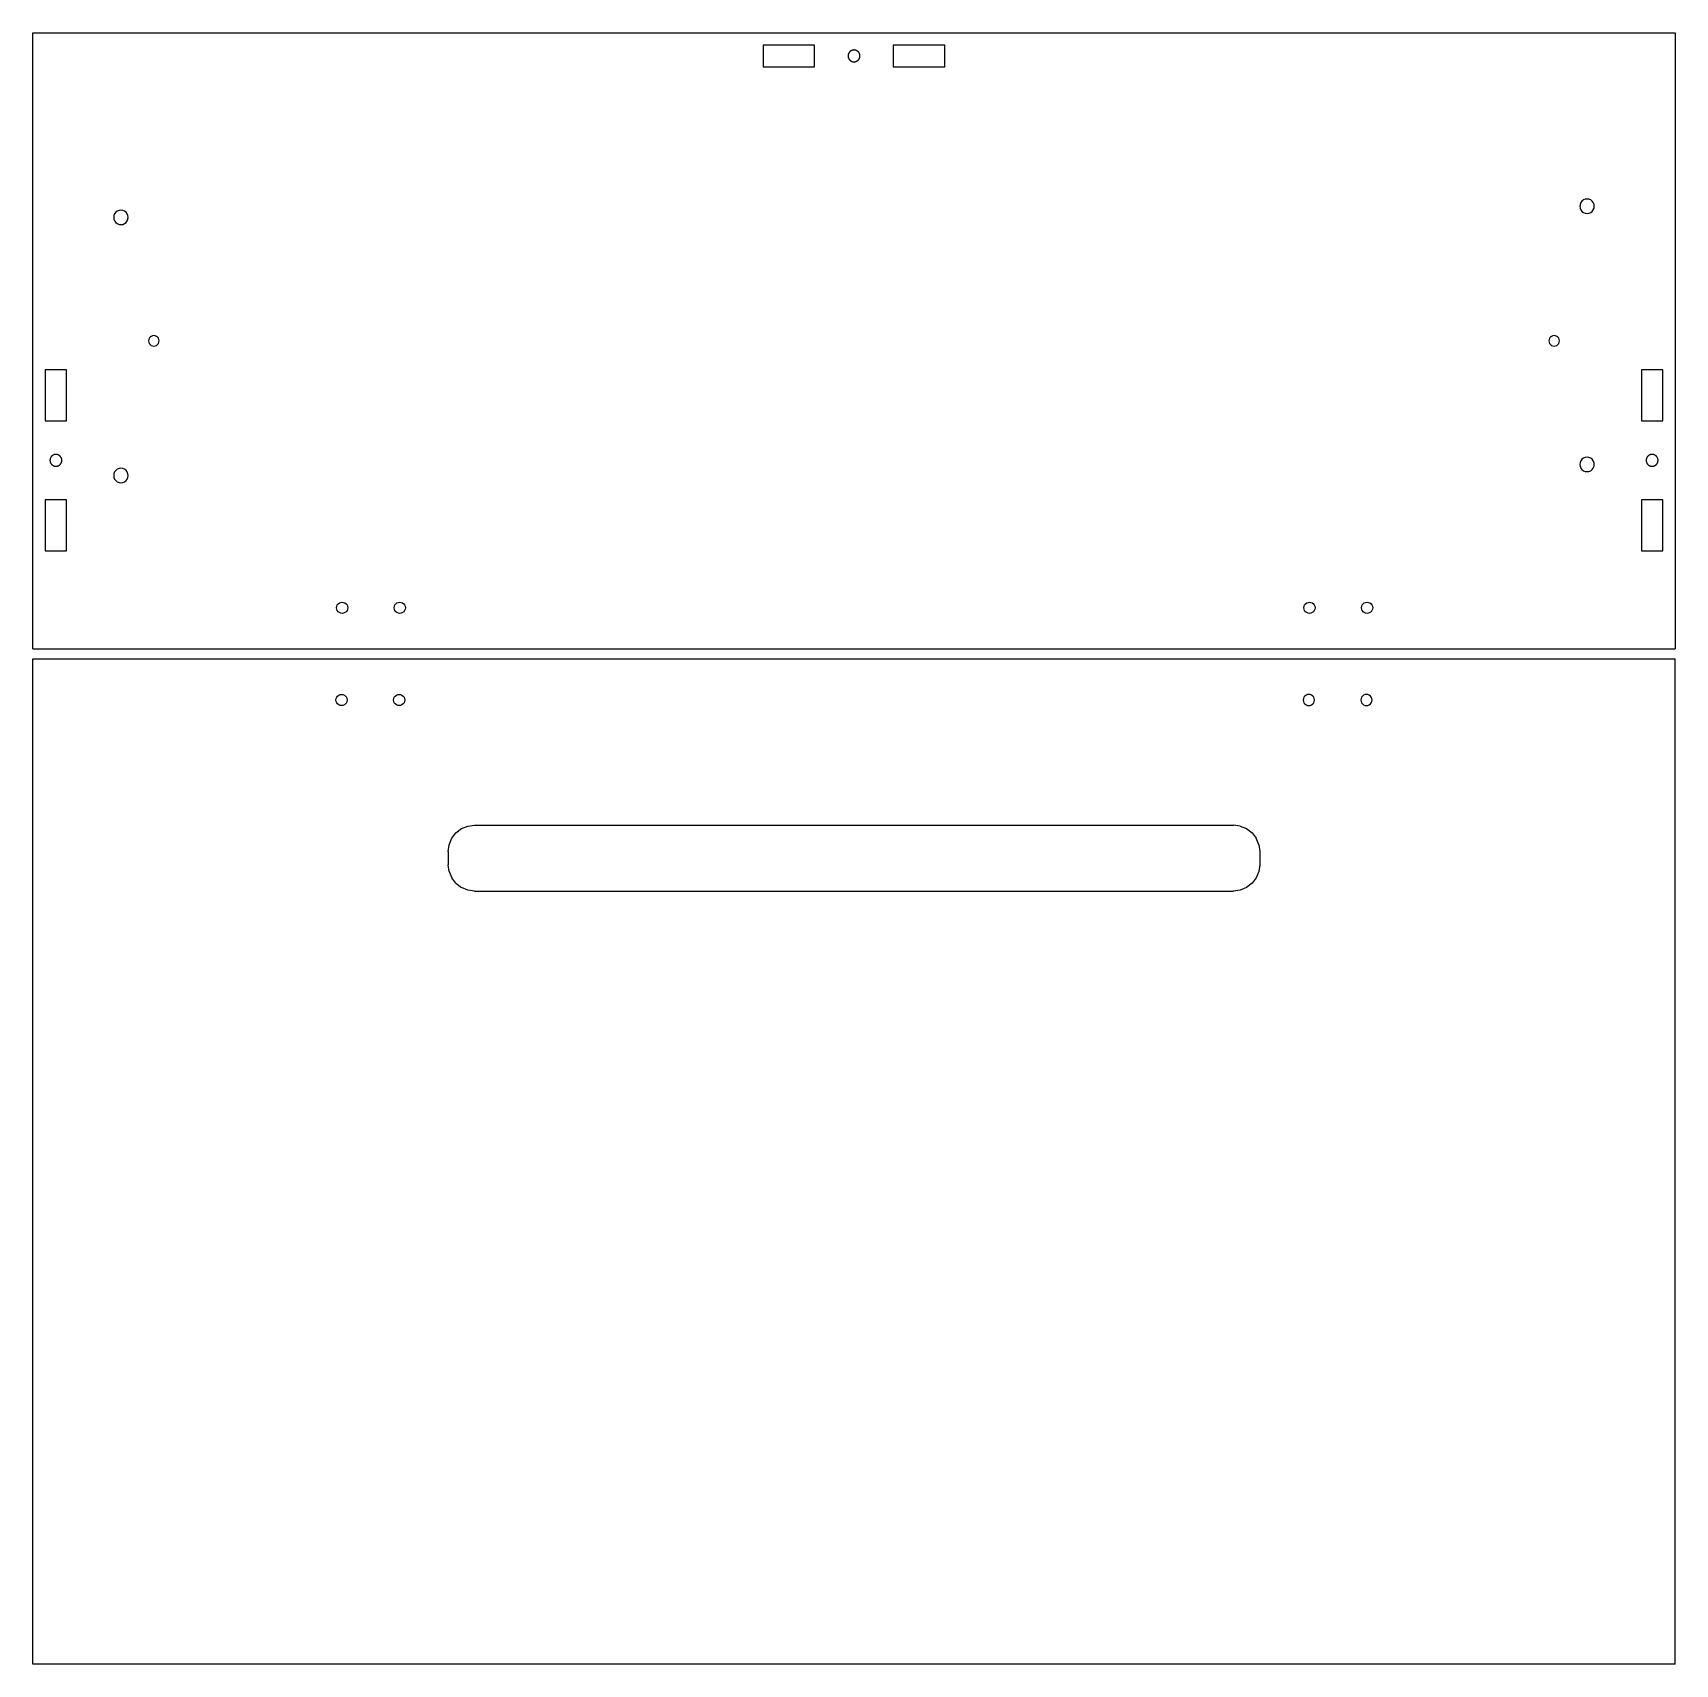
# Model space of a CAD drawing. Extents: x -841 to 661, y -518 to 541.
# Drawn here: x 162.7 to 661.5, y -517.6 to -22.3 of the extents above; entities that cross this region are included whole.
import ezdxf

# ---------------------------------------------------------------- set-up
doc = ezdxf.new("R2010")
doc.units = 0
doc.layers.get('0').update_dxf_attribs({"linetype": 'CONTINUOUS'})

msp = doc.modelspace()

# ---------------------------------------------------------------- linework, layer by layer
for p, q in [((162.7, -22.33), (661.47, -22.33)), ((162.7, -209.36), (162.7, -22.33)), ((661.47, -22.33), (661.47, -209.36)), ((384.53, -26.03), (384.53, -32.63)), ((400.13, -26.03), (384.53, -26.03)), ((400.13, -32.63), (400.13, -26.03)), ((410.3, -29.14), (410.29, -29.2)), ((410.29, -29.2), (410.29, -29.25)), ((410.29, -29.25), (410.29, -29.31)), ((410.29, -29.31), (410.29, -29.37)), ((410.29, -29.37), (410.29, -29.42)), ((410.29, -29.42), (410.29, -29.48)), ((410.29, -29.48), (410.3, -29.54)), ((410.31, -29.03), (410.3, -29.08)), ((410.3, -29.08), (410.3, -29.14)), ((410.3, -29.54), (410.3, -29.59)), ((410.3, -29.59), (410.31, -29.65)), ((410.32, -28.97), (410.31, -29.03)), ((410.31, -29.65), (410.32, -29.7)), ((410.33, -28.92), (410.32, -28.97)), ((410.32, -29.7), (410.34, -29.76)), ((410.35, -28.86), (410.33, -28.92)), ((410.34, -29.76), (410.35, -29.81)), ((410.36, -28.81), (410.35, -28.86)), ((410.35, -29.81), (410.37, -29.87)), ((410.38, -28.75), (410.36, -28.81)), ((410.37, -29.87), (410.38, -29.92)), ((410.4, -28.7), (410.38, -28.75)), ((410.38, -29.92), (410.4, -29.97)), ((410.42, -28.65), (410.4, -28.7)), ((410.44, -28.6), (410.42, -28.65)), ((410.47, -28.55), (410.44, -28.6)), ((410.49, -28.49), (410.47, -28.55)), ((410.52, -28.45), (410.49, -28.49)), ((410.55, -28.4), (410.52, -28.45)), ((410.58, -28.35), (410.55, -28.4)), ((410.61, -28.3), (410.58, -28.35)), ((410.64, -28.26), (410.61, -28.3)), ((410.68, -28.21), (410.64, -28.26)), ((410.71, -28.17), (410.68, -28.21)), ((410.75, -28.12), (410.71, -28.17)), ((410.79, -28.08), (410.75, -28.12)), ((410.83, -28.04), (410.79, -28.08)), ((410.87, -28), (410.83, -28.04)), ((410.91, -27.97), (410.87, -28)), ((410.95, -27.93), (410.91, -27.97)), ((411, -27.9), (410.95, -27.93)), ((411.04, -27.86), (411, -27.9)), ((411.09, -27.83), (411.04, -27.86)), ((411.14, -27.8), (411.09, -27.83)), ((411.19, -27.77), (411.14, -27.8)), ((411.24, -27.74), (411.19, -27.77)), ((411.29, -27.72), (411.24, -27.74)), ((411.34, -27.69), (411.29, -27.72)), ((411.39, -27.67), (411.34, -27.69)), ((411.44, -27.65), (411.39, -27.67)), ((411.5, -27.63), (411.44, -27.65)), ((411.55, -27.61), (411.5, -27.63)), ((411.6, -27.6), (411.55, -27.61)), ((411.66, -27.58), (411.6, -27.6)), ((411.71, -27.57), (411.66, -27.58)), ((411.77, -27.56), (411.71, -27.57)), ((411.82, -27.55), (411.77, -27.56)), ((411.88, -27.54), (411.82, -27.55)), ((411.94, -27.54), (411.88, -27.54)), ((411.99, -27.53), (411.94, -27.54)), ((412.05, -27.53), (411.99, -27.53)), ((412.11, -27.53), (412.05, -27.53)), ((412.16, -27.53), (412.11, -27.53)), ((412.22, -27.54), (412.16, -27.53)), ((412.28, -27.54), (412.22, -27.54)), ((412.33, -27.55), (412.28, -27.54)), ((412.39, -27.56), (412.33, -27.55)), ((412.44, -27.57), (412.39, -27.56)), ((412.5, -27.58), (412.44, -27.57)), ((412.55, -27.59), (412.5, -27.58)), ((412.61, -27.61), (412.55, -27.59)), ((412.66, -27.63), (412.61, -27.61)), ((412.71, -27.64), (412.66, -27.63)), ((412.77, -27.66), (412.71, -27.64)), ((412.82, -27.69), (412.77, -27.66)), ((412.87, -27.71), (412.82, -27.69)), ((412.92, -27.74), (412.87, -27.71)), ((412.97, -27.76), (412.92, -27.74)), ((413.02, -27.79), (412.97, -27.76)), ((413.07, -27.82), (413.02, -27.79)), ((413.11, -27.85), (413.07, -27.82)), ((413.16, -27.89), (413.11, -27.85)), ((413.21, -27.92), (413.16, -27.89)), ((413.25, -27.96), (413.21, -27.92)), ((413.29, -27.99), (413.25, -27.96)), ((413.33, -28.03), (413.29, -27.99)), ((413.37, -28.07), (413.33, -28.03)), ((413.41, -28.11), (413.37, -28.07)), ((413.45, -28.16), (413.41, -28.11)), ((413.49, -28.2), (413.45, -28.16)), ((413.52, -28.24), (413.49, -28.2)), ((413.55, -28.29), (413.52, -28.24)), ((413.59, -28.34), (413.55, -28.29)), ((413.62, -28.38), (413.59, -28.34)), ((413.65, -28.43), (413.62, -28.38)), ((413.67, -28.48), (413.65, -28.43)), ((413.7, -28.53), (413.67, -28.48)), ((413.72, -28.58), (413.7, -28.53)), ((413.75, -28.64), (413.72, -28.58)), ((413.77, -28.69), (413.75, -28.64)), ((413.79, -28.74), (413.77, -28.69)), ((413.77, -29.96), (413.79, -29.91)), ((413.8, -28.79), (413.79, -28.74)), ((413.79, -29.91), (413.81, -29.85)), ((413.82, -28.85), (413.8, -28.79)), ((413.81, -29.85), (413.82, -29.8)), ((413.83, -28.9), (413.82, -28.85)), ((413.82, -29.8), (413.84, -29.74)), ((413.85, -28.96), (413.83, -28.9)), ((413.84, -29.74), (413.85, -29.69)), ((413.86, -29.01), (413.85, -28.96)), ((413.85, -29.69), (413.86, -29.63)), ((413.87, -29.07), (413.86, -29.01)), ((413.86, -29.63), (413.87, -29.58)), ((413.87, -29.13), (413.87, -29.07)), ((413.88, -29.18), (413.87, -29.13)), ((413.87, -29.58), (413.88, -29.52)), ((413.88, -29.24), (413.88, -29.18)), ((413.88, -29.3), (413.88, -29.24)), ((413.89, -29.35), (413.88, -29.3)), ((413.88, -29.41), (413.89, -29.35)), ((413.88, -29.46), (413.88, -29.41)), ((413.88, -29.52), (413.88, -29.46)), ((424.03, -26.03), (424.03, -32.63)), ((439.63, -26.03), (424.03, -26.03)), ((439.63, -32.63), (439.63, -26.03)), ((384.53, -32.63), (400.13, -32.63)), ((410.4, -29.97), (410.42, -30.03)), ((410.42, -30.03), (410.45, -30.08)), ((410.45, -30.08), (410.47, -30.13)), ((410.47, -30.13), (410.5, -30.18)), ((410.5, -30.18), (410.53, -30.23)), ((410.53, -30.23), (410.55, -30.28)), ((410.55, -30.28), (410.58, -30.32)), ((410.58, -30.32), (410.62, -30.37)), ((410.62, -30.37), (410.65, -30.42)), ((410.65, -30.42), (410.68, -30.46)), ((410.68, -30.46), (410.72, -30.51)), ((410.72, -30.51), (410.76, -30.55)), ((410.76, -30.55), (410.8, -30.59)), ((410.8, -30.59), (410.84, -30.63)), ((410.84, -30.63), (410.88, -30.67)), ((410.88, -30.67), (410.92, -30.7)), ((410.92, -30.7), (410.97, -30.74)), ((410.97, -30.74), (411.01, -30.77)), ((411.01, -30.77), (411.06, -30.81)), ((411.06, -30.81), (411.1, -30.84)), ((411.1, -30.84), (411.15, -30.87)), ((411.15, -30.87), (411.2, -30.9)), ((411.2, -30.9), (411.25, -30.92)), ((411.25, -30.92), (411.3, -30.95)), ((411.3, -30.95), (411.35, -30.97)), ((411.35, -30.97), (411.4, -31)), ((411.4, -31), (411.46, -31.02)), ((411.46, -31.02), (411.51, -31.04)), ((411.51, -31.04), (411.56, -31.05)), ((411.56, -31.05), (411.62, -31.07)), ((411.62, -31.07), (411.67, -31.08)), ((411.67, -31.08), (411.73, -31.09)), ((411.73, -31.09), (411.78, -31.11)), ((411.78, -31.11), (411.84, -31.11)), ((411.84, -31.11), (411.89, -31.12)), ((411.89, -31.12), (411.95, -31.13)), ((411.95, -31.13), (412.01, -31.13)), ((412.01, -31.13), (412.06, -31.13)), ((412.06, -31.13), (412.12, -31.13)), ((412.12, -31.13), (412.18, -31.13)), ((412.18, -31.13), (412.23, -31.12)), ((412.23, -31.12), (412.29, -31.12)), ((412.29, -31.12), (412.35, -31.11)), ((412.35, -31.11), (412.4, -31.1)), ((412.4, -31.1), (412.46, -31.09)), ((412.46, -31.09), (412.51, -31.08)), ((412.51, -31.08), (412.57, -31.06)), ((412.57, -31.06), (412.62, -31.05)), ((412.62, -31.05), (412.67, -31.03)), ((412.67, -31.03), (412.73, -31.01)), ((412.73, -31.01), (412.78, -30.99)), ((412.78, -30.99), (412.83, -30.97)), ((412.83, -30.97), (412.88, -30.94)), ((412.88, -30.94), (412.93, -30.92)), ((412.93, -30.92), (412.98, -30.89)), ((412.98, -30.89), (413.03, -30.86)), ((413.03, -30.86), (413.08, -30.83)), ((413.08, -30.83), (413.13, -30.8)), ((413.13, -30.8), (413.17, -30.77)), ((413.17, -30.77), (413.22, -30.73)), ((413.22, -30.73), (413.26, -30.69)), ((413.26, -30.69), (413.3, -30.66)), ((413.3, -30.66), (413.34, -30.62)), ((413.34, -30.62), (413.38, -30.58)), ((413.38, -30.58), (413.42, -30.54)), ((413.42, -30.54), (413.46, -30.49)), ((413.46, -30.49), (413.49, -30.45)), ((413.49, -30.45), (413.53, -30.41)), ((413.53, -30.41), (413.56, -30.36)), ((413.56, -30.36), (413.59, -30.31)), ((413.59, -30.31), (413.62, -30.27)), ((413.62, -30.27), (413.65, -30.22)), ((413.65, -30.22), (413.68, -30.17)), ((413.68, -30.17), (413.7, -30.12)), ((413.7, -30.12), (413.73, -30.06)), ((413.73, -30.06), (413.75, -30.01)), ((413.75, -30.01), (413.77, -29.96)), ((424.03, -32.63), (439.63, -32.63)), ((632.59, -74.4), (632.52, -74.97)), ((632.81, -73.87), (632.59, -74.4)), ((633.16, -73.41), (632.81, -73.87)), ((633.62, -73.06), (633.16, -73.41)), ((634.15, -72.84), (633.62, -73.06)), ((634.72, -72.77), (634.15, -72.84)), ((635.29, -72.84), (634.72, -72.77)), ((635.82, -73.06), (635.29, -72.84)), ((636.27, -73.41), (635.82, -73.06)), ((636.62, -73.87), (636.27, -73.41)), ((636.84, -74.4), (636.62, -73.87)), ((636.92, -74.97), (636.84, -74.4)), ((187.32, -77.77), (187.25, -78.34)), ((187.25, -78.34), (187.32, -78.91)), ((187.54, -77.24), (187.32, -77.77)), ((187.32, -78.91), (187.54, -79.44)), ((187.89, -76.79), (187.54, -77.24)), ((187.54, -79.44), (187.89, -79.9)), ((188.35, -76.44), (187.89, -76.79)), ((188.88, -76.22), (188.35, -76.44)), ((189.45, -76.14), (188.88, -76.22)), ((190.02, -76.22), (189.45, -76.14)), ((190.55, -76.44), (190.02, -76.22)), ((191, -76.79), (190.55, -76.44)), ((191.35, -77.24), (191, -76.79)), ((191, -79.9), (191.35, -79.44)), ((191.57, -77.77), (191.35, -77.24)), ((191.35, -79.44), (191.57, -78.91)), ((191.65, -78.34), (191.57, -77.77)), ((191.57, -78.91), (191.65, -78.34)), ((632.52, -74.97), (632.59, -75.54)), ((632.59, -75.54), (632.81, -76.07)), ((632.81, -76.07), (633.16, -76.52)), ((633.16, -76.52), (633.62, -76.87)), ((633.62, -76.87), (634.15, -77.09)), ((634.15, -77.09), (634.72, -77.17)), ((634.72, -77.17), (635.29, -77.09)), ((635.29, -77.09), (635.82, -76.87)), ((635.82, -76.87), (636.27, -76.52)), ((636.27, -76.52), (636.62, -76.07)), ((636.62, -76.07), (636.84, -75.54)), ((636.84, -75.54), (636.92, -74.97)), ((187.89, -79.9), (188.35, -80.25)), ((188.35, -80.25), (188.88, -80.47)), ((188.88, -80.47), (189.45, -80.54)), ((189.45, -80.54), (190.02, -80.47)), ((190.02, -80.47), (190.55, -80.25)), ((190.55, -80.25), (191, -79.9)), ((198.31, -114.71), (198.05, -115.04)), ((198.64, -114.46), (198.31, -114.71)), ((199.02, -114.3), (198.64, -114.46)), ((199.44, -114.24), (199.02, -114.3)), ((199.85, -114.3), (199.44, -114.24)), ((200.24, -114.46), (199.85, -114.3)), ((200.57, -114.71), (200.24, -114.46)), ((200.82, -115.04), (200.57, -114.71)), ((623.6, -114.71), (623.34, -115.04)), ((623.93, -114.46), (623.6, -114.71)), ((624.31, -114.3), (623.93, -114.46)), ((624.73, -114.24), (624.31, -114.3)), ((625.14, -114.3), (624.73, -114.24)), ((625.53, -114.46), (625.14, -114.3)), ((625.86, -114.71), (625.53, -114.46)), ((626.11, -115.04), (625.86, -114.71)), ((197.89, -115.43), (197.84, -115.84)), ((197.84, -115.84), (197.89, -116.26)), ((198.05, -115.04), (197.89, -115.43)), ((197.89, -116.26), (198.05, -116.64)), ((198.05, -116.64), (198.31, -116.98)), ((198.31, -116.98), (198.64, -117.23)), ((198.64, -117.23), (199.02, -117.39)), ((199.02, -117.39), (199.44, -117.44)), ((199.44, -117.44), (199.85, -117.39)), ((199.85, -117.39), (200.24, -117.23)), ((200.24, -117.23), (200.57, -116.98)), ((200.57, -116.98), (200.82, -116.64)), ((200.98, -115.43), (200.82, -115.04)), ((200.82, -116.64), (200.98, -116.26)), ((201.04, -115.84), (200.98, -115.43)), ((200.98, -116.26), (201.04, -115.84)), ((623.18, -115.43), (623.13, -115.84)), ((623.13, -115.84), (623.18, -116.26)), ((623.34, -115.04), (623.18, -115.43)), ((623.18, -116.26), (623.34, -116.64)), ((623.34, -116.64), (623.6, -116.98)), ((623.6, -116.98), (623.93, -117.23)), ((623.93, -117.23), (624.31, -117.39)), ((624.31, -117.39), (624.73, -117.44)), ((624.73, -117.44), (625.14, -117.39)), ((625.14, -117.39), (625.53, -117.23)), ((625.53, -117.23), (625.86, -116.98)), ((625.86, -116.98), (626.11, -116.64)), ((626.27, -115.43), (626.11, -115.04)), ((626.11, -116.64), (626.27, -116.26)), ((626.33, -115.84), (626.27, -115.43)), ((626.27, -116.26), (626.33, -115.84)), ((166.45, -124.61), (166.45, -140.11)), ((172.95, -124.61), (166.45, -124.61)), ((172.95, -140.11), (172.95, -124.61)), ((651.22, -124.61), (651.22, -140.11)), ((657.72, -124.61), (651.22, -124.61)), ((657.72, -140.11), (657.72, -124.61)), ((166.45, -140.11), (172.95, -140.11)), ((651.22, -140.11), (657.72, -140.11)), ((167.91, -151.91), (167.9, -151.97)), ((167.9, -151.97), (167.9, -152.02)), ((167.9, -152.02), (167.9, -152.08)), ((167.9, -152.08), (167.9, -152.13)), ((167.9, -152.13), (167.9, -152.19)), ((167.9, -152.19), (167.9, -152.25)), ((167.9, -152.25), (167.91, -152.3)), ((167.92, -151.85), (167.91, -151.91)), ((167.91, -152.3), (167.91, -152.36)), ((167.91, -152.36), (167.92, -152.42)), ((167.93, -151.74), (167.92, -151.8)), ((167.92, -151.8), (167.92, -151.85)), ((167.92, -152.42), (167.93, -152.47)), ((167.95, -151.69), (167.93, -151.74)), ((167.93, -152.47), (167.95, -152.53)), ((167.96, -151.63), (167.95, -151.69)), ((167.95, -152.53), (167.96, -152.58)), ((167.98, -151.58), (167.96, -151.63)), ((167.96, -152.58), (167.98, -152.64)), ((167.99, -151.52), (167.98, -151.58)), ((167.98, -152.64), (167.99, -152.69)), ((168.01, -151.47), (167.99, -151.52)), ((167.99, -152.69), (168.01, -152.74)), ((168.03, -151.42), (168.01, -151.47)), ((168.01, -152.74), (168.03, -152.8)), ((168.06, -151.37), (168.03, -151.42)), ((168.03, -152.8), (168.06, -152.85)), ((168.08, -151.31), (168.06, -151.37)), ((168.06, -152.85), (168.08, -152.9)), ((168.11, -151.26), (168.08, -151.31)), ((168.08, -152.9), (168.11, -152.95)), ((168.13, -151.21), (168.11, -151.26)), ((168.11, -152.95), (168.13, -153)), ((168.16, -151.17), (168.13, -151.21)), ((168.13, -153), (168.16, -153.05)), ((168.19, -151.12), (168.16, -151.17)), ((168.16, -153.05), (168.19, -153.1)), ((168.22, -151.07), (168.19, -151.12)), ((168.19, -153.1), (168.22, -153.14)), ((168.26, -151.03), (168.22, -151.07)), ((168.22, -153.14), (168.26, -153.19)), ((168.29, -150.98), (168.26, -151.03)), ((168.26, -153.19), (168.29, -153.23)), ((168.33, -150.94), (168.29, -150.98)), ((168.29, -153.23), (168.33, -153.28)), ((168.37, -150.9), (168.33, -150.94)), ((168.33, -153.28), (168.37, -153.32)), ((168.41, -150.85), (168.37, -150.9)), ((168.37, -153.32), (168.4, -153.36)), ((168.4, -153.36), (168.44, -153.4)), ((168.45, -150.81), (168.41, -150.85)), ((168.44, -153.4), (168.48, -153.44)), ((168.49, -150.78), (168.45, -150.81)), ((168.48, -153.44), (168.53, -153.48)), ((168.53, -150.74), (168.49, -150.78)), ((168.57, -150.7), (168.53, -150.74)), ((168.53, -153.48), (168.57, -153.51)), ((168.62, -150.67), (168.57, -150.7)), ((168.57, -153.51), (168.62, -153.55)), ((168.66, -150.63), (168.62, -150.67)), ((168.62, -153.55), (168.66, -153.58)), ((168.71, -150.6), (168.66, -150.63)), ((168.66, -153.58), (168.71, -153.61)), ((168.76, -150.57), (168.71, -150.6)), ((168.71, -153.61), (168.76, -153.64)), ((168.81, -150.54), (168.76, -150.57)), ((168.76, -153.64), (168.8, -153.67)), ((168.8, -153.67), (168.85, -153.7)), ((168.86, -150.52), (168.81, -150.54)), ((168.85, -153.7), (168.9, -153.72)), ((168.91, -150.49), (168.86, -150.52)), ((168.9, -153.72), (168.96, -153.75)), ((168.96, -150.47), (168.91, -150.49)), ((169.01, -150.44), (168.96, -150.47)), ((168.96, -153.75), (169.01, -153.77)), ((169.06, -150.42), (169.01, -150.44)), ((169.01, -153.77), (169.06, -153.79)), ((169.11, -150.4), (169.06, -150.42)), ((169.06, -153.79), (169.11, -153.81)), ((169.17, -150.39), (169.11, -150.4)), ((169.11, -153.81), (169.17, -153.83)), ((169.22, -150.37), (169.17, -150.39)), ((169.17, -153.83), (169.22, -153.84)), ((169.28, -150.36), (169.22, -150.37)), ((169.22, -153.84), (169.28, -153.86)), ((169.33, -150.34), (169.28, -150.36)), ((169.28, -153.86), (169.33, -153.87)), ((169.39, -150.33), (169.33, -150.34)), ((169.33, -153.87), (169.39, -153.88)), ((169.44, -150.33), (169.39, -150.33)), ((169.39, -153.88), (169.44, -153.89)), ((169.5, -150.32), (169.44, -150.33)), ((169.44, -153.89), (169.5, -153.9)), ((169.56, -150.31), (169.5, -150.32)), ((169.5, -153.9), (169.55, -153.9)), ((169.55, -153.9), (169.61, -153.91)), ((169.61, -150.31), (169.56, -150.31)), ((169.67, -150.31), (169.61, -150.31)), ((169.61, -153.91), (169.67, -153.91)), ((169.73, -150.31), (169.67, -150.31)), ((169.67, -153.91), (169.72, -153.91)), ((169.72, -153.91), (169.78, -153.91)), ((169.78, -150.31), (169.73, -150.31)), ((169.84, -150.31), (169.78, -150.31)), ((169.78, -153.91), (169.84, -153.9)), ((169.9, -150.32), (169.84, -150.31)), ((169.84, -153.9), (169.89, -153.9)), ((169.89, -153.9), (169.95, -153.89)), ((169.95, -150.33), (169.9, -150.32)), ((170.01, -150.33), (169.95, -150.33)), ((169.95, -153.89), (170.01, -153.88)), ((170.06, -150.35), (170.01, -150.33)), ((170.01, -153.88), (170.06, -153.87)), ((170.12, -150.36), (170.06, -150.35)), ((170.06, -153.87), (170.12, -153.86)), ((170.17, -150.37), (170.12, -150.36)), ((170.12, -153.86), (170.17, -153.84)), ((170.23, -150.39), (170.17, -150.37)), ((170.17, -153.84), (170.23, -153.83)), ((170.28, -150.4), (170.23, -150.39)), ((170.23, -153.83), (170.28, -153.81)), ((170.33, -150.42), (170.28, -150.4)), ((170.28, -153.81), (170.33, -153.79)), ((170.39, -150.44), (170.33, -150.42)), ((170.33, -153.79), (170.38, -153.77)), ((170.38, -153.77), (170.44, -153.75)), ((170.44, -150.47), (170.39, -150.44)), ((170.49, -150.49), (170.44, -150.47)), ((170.44, -153.75), (170.49, -153.72)), ((170.54, -150.52), (170.49, -150.49)), ((170.49, -153.72), (170.54, -153.7)), ((170.59, -150.54), (170.54, -150.52)), ((170.54, -153.7), (170.59, -153.67)), ((170.64, -150.57), (170.59, -150.54)), ((170.59, -153.67), (170.64, -153.64)), ((170.69, -150.6), (170.64, -150.57)), ((170.64, -153.64), (170.68, -153.61)), ((170.68, -153.61), (170.73, -153.58)), ((170.73, -150.64), (170.69, -150.6)), ((170.78, -150.67), (170.73, -150.64)), ((170.73, -153.58), (170.78, -153.55)), ((170.82, -150.7), (170.78, -150.67)), ((170.78, -153.55), (170.82, -153.51)), ((170.87, -150.74), (170.82, -150.7)), ((170.82, -153.51), (170.87, -153.48)), ((170.91, -150.78), (170.87, -150.74)), ((170.87, -153.48), (170.91, -153.44)), ((170.95, -150.82), (170.91, -150.78)), ((170.91, -153.44), (170.95, -153.4)), ((170.99, -150.86), (170.95, -150.82)), ((170.95, -153.4), (170.99, -153.36)), ((171.03, -150.9), (170.99, -150.86)), ((170.99, -153.36), (171.03, -153.32)), ((171.07, -150.94), (171.03, -150.9)), ((171.03, -153.32), (171.07, -153.28)), ((171.1, -150.98), (171.07, -150.94)), ((171.07, -153.28), (171.1, -153.23)), ((171.14, -151.03), (171.1, -150.98)), ((171.1, -153.23), (171.14, -153.19)), ((171.17, -151.07), (171.14, -151.03)), ((171.14, -153.19), (171.17, -153.14)), ((171.2, -151.12), (171.17, -151.07)), ((171.17, -153.14), (171.2, -153.1)), ((171.23, -151.17), (171.2, -151.12)), ((171.2, -153.1), (171.23, -153.05)), ((171.26, -151.22), (171.23, -151.17)), ((171.23, -153.05), (171.26, -153)), ((171.29, -151.27), (171.26, -151.22)), ((171.26, -153), (171.29, -152.95)), ((171.31, -151.32), (171.29, -151.27)), ((171.29, -152.95), (171.31, -152.9)), ((171.34, -151.37), (171.31, -151.32)), ((171.31, -152.9), (171.34, -152.85)), ((171.36, -151.42), (171.34, -151.37)), ((171.34, -152.85), (171.36, -152.8)), ((171.38, -151.47), (171.36, -151.42)), ((171.36, -152.8), (171.38, -152.74)), ((171.4, -151.53), (171.38, -151.47)), ((171.38, -152.74), (171.4, -152.69)), ((171.42, -151.58), (171.4, -151.53)), ((171.4, -152.69), (171.42, -152.64)), ((171.43, -151.63), (171.42, -151.58)), ((171.42, -152.64), (171.43, -152.58)), ((171.45, -151.69), (171.43, -151.63)), ((171.43, -152.58), (171.45, -152.53)), ((171.46, -151.74), (171.45, -151.69)), ((171.45, -152.53), (171.46, -152.47)), ((171.47, -151.8), (171.46, -151.74)), ((171.46, -152.47), (171.47, -152.42)), ((171.48, -151.85), (171.47, -151.8)), ((171.47, -152.42), (171.48, -152.36)), ((171.49, -151.91), (171.48, -151.85)), ((171.48, -152.36), (171.49, -152.31)), ((171.49, -151.97), (171.49, -151.91)), ((171.49, -152.02), (171.49, -151.97)), ((171.49, -152.19), (171.5, -152.14)), ((171.49, -152.25), (171.49, -152.19)), ((171.49, -152.31), (171.49, -152.25)), ((171.5, -152.08), (171.49, -152.02)), ((171.5, -152.14), (171.5, -152.08)), ((188.88, -154.59), (188.35, -154.81)), ((189.45, -154.52), (188.88, -154.59)), ((190.02, -154.59), (189.45, -154.52)), ((190.55, -154.81), (190.02, -154.59)), ((632.59, -152.77), (632.52, -153.34)), ((632.52, -153.34), (632.59, -153.91)), ((632.81, -152.24), (632.59, -152.77)), ((632.59, -153.91), (632.81, -154.44)), ((633.16, -151.79), (632.81, -152.24)), ((632.81, -154.44), (633.16, -154.9)), ((633.62, -151.44), (633.16, -151.79)), ((634.15, -151.22), (633.62, -151.44)), ((634.72, -151.14), (634.15, -151.22)), ((635.29, -151.22), (634.72, -151.14)), ((635.82, -151.44), (635.29, -151.22)), ((636.27, -151.79), (635.82, -151.44)), ((636.62, -152.24), (636.27, -151.79)), ((636.27, -154.9), (636.62, -154.44)), ((636.84, -152.77), (636.62, -152.24)), ((636.62, -154.44), (636.84, -153.91)), ((636.92, -153.34), (636.84, -152.77)), ((636.84, -153.91), (636.92, -153.34)), ((652.68, -151.99), (652.67, -152.05)), ((652.67, -152.05), (652.67, -152.11)), ((652.67, -152.11), (652.67, -152.16)), ((652.67, -152.16), (652.68, -152.22)), ((652.69, -151.88), (652.68, -151.94)), ((652.68, -151.94), (652.68, -151.99)), ((652.68, -152.22), (652.68, -152.28)), ((652.68, -152.28), (652.69, -152.33)), ((652.7, -151.83), (652.69, -151.88)), ((652.69, -152.33), (652.7, -152.39)), ((652.71, -151.77), (652.7, -151.83)), ((652.7, -152.39), (652.71, -152.44)), ((652.72, -151.71), (652.71, -151.77)), ((652.71, -152.44), (652.72, -152.5)), ((652.73, -151.66), (652.72, -151.71)), ((652.72, -152.5), (652.73, -152.56)), ((652.74, -151.61), (652.73, -151.66)), ((652.73, -152.56), (652.74, -152.61)), ((652.76, -151.55), (652.74, -151.61)), ((652.74, -152.61), (652.76, -152.66)), ((652.78, -151.5), (652.76, -151.55)), ((652.76, -152.66), (652.78, -152.72)), ((652.8, -151.44), (652.78, -151.5)), ((652.78, -152.72), (652.8, -152.77)), ((652.82, -151.39), (652.8, -151.44)), ((652.8, -152.77), (652.82, -152.82)), ((652.84, -151.34), (652.82, -151.39)), ((652.82, -152.82), (652.84, -152.87)), ((652.87, -151.29), (652.84, -151.34)), ((652.84, -152.87), (652.87, -152.92)), ((652.9, -151.24), (652.87, -151.29)), ((652.87, -152.92), (652.9, -152.97)), ((652.92, -151.19), (652.9, -151.24)), ((652.9, -152.97), (652.92, -153.02)), ((652.95, -151.14), (652.92, -151.19)), ((652.92, -153.02), (652.95, -153.07)), ((652.98, -151.1), (652.95, -151.14)), ((652.95, -153.07), (652.98, -153.12)), ((653.02, -151.05), (652.98, -151.1)), ((652.98, -153.12), (653.02, -153.17)), ((653.02, -151.05), (653.05, -151)), ((653.02, -153.17), (653.05, -153.21)), ((653.09, -150.96), (653.05, -151)), ((653.05, -153.21), (653.09, -153.25)), ((653.12, -150.92), (653.09, -150.96)), ((653.09, -153.25), (653.12, -153.3)), ((653.16, -150.88), (653.12, -150.92)), ((653.12, -153.3), (653.16, -153.34)), ((653.2, -150.83), (653.16, -150.88)), ((653.16, -153.34), (653.2, -153.38)), ((653.24, -150.8), (653.2, -150.83)), ((653.2, -153.38), (653.24, -153.42)), ((653.28, -150.76), (653.24, -150.8)), ((653.24, -153.42), (653.28, -153.46)), ((653.33, -150.72), (653.28, -150.76)), ((653.28, -153.46), (653.33, -153.49)), ((653.37, -150.69), (653.33, -150.72)), ((653.33, -153.49), (653.37, -153.53)), ((653.42, -150.65), (653.37, -150.69)), ((653.37, -153.53), (653.42, -153.56)), ((653.46, -150.62), (653.42, -150.65)), ((653.42, -153.56), (653.46, -153.6)), ((653.51, -150.59), (653.46, -150.62)), ((653.46, -153.6), (653.51, -153.63)), ((653.56, -150.56), (653.51, -150.59)), ((653.51, -153.63), (653.56, -153.66)), ((653.61, -150.53), (653.56, -150.56)), ((653.56, -153.66), (653.61, -153.68)), ((653.66, -150.5), (653.61, -150.53)), ((653.61, -153.68), (653.66, -153.71)), ((653.71, -150.48), (653.66, -150.5)), ((653.66, -153.71), (653.71, -153.74)), ((653.76, -150.46), (653.71, -150.48)), ((653.71, -153.74), (653.76, -153.76)), ((653.81, -150.43), (653.76, -150.46)), ((653.76, -153.76), (653.81, -153.78)), ((653.86, -150.41), (653.81, -150.43)), ((653.81, -153.78), (653.86, -153.8)), ((653.92, -150.4), (653.86, -150.41)), ((653.86, -153.8), (653.92, -153.82)), ((653.97, -150.38), (653.92, -150.4)), ((653.92, -153.82), (653.97, -153.84)), ((654.03, -150.36), (653.97, -150.38)), ((653.97, -153.84), (654.03, -153.85)), ((654.08, -150.35), (654.03, -150.36)), ((654.03, -153.85), (654.08, -153.86)), ((654.14, -150.34), (654.08, -150.35)), ((654.08, -153.86), (654.14, -153.88)), ((654.19, -150.33), (654.14, -150.34)), ((654.14, -153.88), (654.19, -153.89)), ((654.25, -150.32), (654.19, -150.33)), ((654.19, -153.89), (654.25, -153.89)), ((654.3, -150.32), (654.25, -150.32)), ((654.25, -153.89), (654.3, -153.9)), ((654.36, -150.31), (654.3, -150.32)), ((654.3, -153.9), (654.36, -153.9)), ((654.42, -150.31), (654.36, -150.31)), ((654.36, -153.9), (654.42, -153.91)), ((654.47, -150.31), (654.42, -150.31)), ((654.42, -153.91), (654.47, -153.91)), ((654.53, -150.31), (654.47, -150.31)), ((654.47, -153.91), (654.53, -153.91)), ((654.59, -150.31), (654.53, -150.31)), ((654.53, -153.91), (654.59, -153.9)), ((654.64, -150.32), (654.59, -150.31)), ((654.59, -153.9), (654.64, -153.9)), ((654.7, -150.32), (654.64, -150.32)), ((654.64, -153.9), (654.7, -153.89)), ((654.75, -150.33), (654.7, -150.32)), ((654.7, -153.89), (654.75, -153.89)), ((654.81, -150.34), (654.75, -150.33)), ((654.75, -153.89), (654.81, -153.88)), ((654.87, -150.35), (654.81, -150.34)), ((654.81, -153.88), (654.87, -153.86)), ((654.92, -150.36), (654.87, -150.35)), ((654.87, -153.86), (654.92, -153.85)), ((654.98, -150.38), (654.92, -150.36)), ((654.92, -153.85), (654.98, -153.84)), ((655.03, -150.4), (654.98, -150.38)), ((654.98, -153.84), (655.03, -153.82)), ((655.08, -150.41), (655.03, -150.4)), ((655.03, -153.82), (655.08, -153.8)), ((655.14, -150.43), (655.08, -150.41)), ((655.08, -153.8), (655.14, -153.78)), ((655.19, -150.46), (655.14, -150.43)), ((655.14, -153.78), (655.19, -153.76)), ((655.24, -150.48), (655.19, -150.46)), ((655.19, -153.76), (655.24, -153.74)), ((655.29, -150.5), (655.24, -150.48)), ((655.24, -153.74), (655.29, -153.71)), ((655.34, -150.53), (655.29, -150.5)), ((655.29, -153.71), (655.34, -153.68)), ((655.39, -150.56), (655.34, -150.53)), ((655.34, -153.68), (655.39, -153.66)), ((655.44, -150.59), (655.39, -150.56)), ((655.39, -153.66), (655.44, -153.63)), ((655.49, -150.62), (655.44, -150.59)), ((655.44, -153.63), (655.49, -153.6)), ((655.53, -150.65), (655.49, -150.62)), ((655.49, -153.6), (655.53, -153.56)), ((655.58, -150.69), (655.53, -150.65)), ((655.53, -153.56), (655.58, -153.53)), ((655.62, -150.72), (655.58, -150.69)), ((655.58, -153.53), (655.62, -153.49)), ((655.66, -150.76), (655.62, -150.72)), ((655.62, -153.49), (655.66, -153.46)), ((655.71, -150.8), (655.66, -150.76)), ((655.66, -153.46), (655.71, -153.42)), ((655.75, -150.83), (655.71, -150.8)), ((655.71, -153.42), (655.75, -153.38)), ((655.79, -150.88), (655.75, -150.83)), ((655.75, -153.38), (655.79, -153.34)), ((655.82, -150.92), (655.79, -150.88)), ((655.79, -153.34), (655.82, -153.3)), ((655.86, -150.96), (655.82, -150.92)), ((655.82, -153.3), (655.86, -153.25)), ((655.9, -151), (655.86, -150.96)), ((655.86, -153.25), (655.9, -153.21)), ((655.93, -151.05), (655.9, -151)), ((655.93, -153.17), (655.9, -153.21)), ((655.96, -151.1), (655.93, -151.05)), ((655.93, -153.17), (655.96, -153.12)), ((655.99, -151.14), (655.96, -151.1)), ((655.96, -153.12), (655.99, -153.07)), ((656.02, -151.19), (655.99, -151.14)), ((655.99, -153.07), (656.02, -153.02)), ((656.05, -151.24), (656.02, -151.19)), ((656.02, -153.02), (656.05, -152.97)), ((656.08, -151.29), (656.05, -151.24)), ((656.05, -152.97), (656.08, -152.92)), ((656.1, -151.34), (656.08, -151.29)), ((656.08, -152.92), (656.1, -152.87)), ((656.13, -151.39), (656.1, -151.34)), ((656.1, -152.87), (656.13, -152.82)), ((656.15, -151.44), (656.13, -151.39)), ((656.13, -152.82), (656.15, -152.77)), ((656.17, -151.5), (656.15, -151.44)), ((656.15, -152.77), (656.17, -152.72)), ((656.19, -151.55), (656.17, -151.5)), ((656.17, -152.72), (656.19, -152.66)), ((656.2, -151.61), (656.19, -151.55)), ((656.19, -152.66), (656.2, -152.61)), ((656.22, -151.66), (656.2, -151.61)), ((656.2, -152.61), (656.22, -152.56)), ((656.23, -151.71), (656.22, -151.66)), ((656.22, -152.56), (656.23, -152.5)), ((656.24, -151.77), (656.23, -151.71)), ((656.23, -152.5), (656.24, -152.44)), ((656.25, -151.83), (656.24, -151.77)), ((656.24, -152.44), (656.25, -152.39)), ((656.26, -151.88), (656.25, -151.83)), ((656.25, -152.39), (656.26, -152.33)), ((656.27, -151.94), (656.26, -151.88)), ((656.26, -152.33), (656.27, -152.28)), ((656.27, -151.99), (656.27, -151.94)), ((656.27, -152.05), (656.27, -151.99)), ((656.27, -152.11), (656.27, -152.05)), ((656.27, -152.16), (656.27, -152.11)), ((656.27, -152.22), (656.27, -152.16)), ((656.27, -152.28), (656.27, -152.22)), ((187.32, -156.15), (187.25, -156.72)), ((187.25, -156.72), (187.32, -157.29)), ((187.54, -155.62), (187.32, -156.15)), ((187.32, -157.29), (187.54, -157.82)), ((187.89, -155.16), (187.54, -155.62)), ((187.54, -157.82), (187.89, -158.27)), ((188.35, -154.81), (187.89, -155.16)), ((187.89, -158.27), (188.35, -158.62)), ((188.35, -158.62), (188.88, -158.84)), ((188.88, -158.84), (189.45, -158.92)), ((189.45, -158.92), (190.02, -158.84)), ((190.02, -158.84), (190.55, -158.62)), ((191, -155.16), (190.55, -154.81)), ((190.55, -158.62), (191, -158.27)), ((191.35, -155.62), (191, -155.16)), ((191, -158.27), (191.35, -157.82)), ((191.57, -156.15), (191.35, -155.62)), ((191.35, -157.82), (191.57, -157.29)), ((191.65, -156.72), (191.57, -156.15)), ((191.57, -157.29), (191.65, -156.72)), ((633.16, -154.9), (633.62, -155.25)), ((633.62, -155.25), (634.15, -155.47)), ((634.15, -155.47), (634.72, -155.54)), ((634.72, -155.54), (635.29, -155.47)), ((635.29, -155.47), (635.82, -155.25)), ((635.82, -155.25), (636.27, -154.9)), ((172.95, -164.11), (166.45, -164.11)), ((166.45, -164.11), (166.45, -179.61)), ((172.95, -179.61), (172.95, -164.11)), ((651.22, -164.11), (651.22, -179.61)), ((657.72, -164.11), (651.22, -164.11)), ((657.72, -179.61), (657.72, -164.11)), ((166.45, -179.61), (172.95, -179.61)), ((651.22, -179.61), (657.72, -179.61)), ((254.94, -196.86), (255, -196.42)), ((255, -197.3), (254.94, -196.86)), ((255, -196.42), (255.17, -196.01)), ((255.17, -197.71), (255, -197.3)), ((255.17, -196.01), (255.44, -195.66)), ((255.44, -198.06), (255.17, -197.71)), ((255.44, -195.66), (255.79, -195.39)), ((255.79, -198.33), (255.44, -198.06)), ((255.79, -195.39), (256.2, -195.22)), ((256.2, -198.5), (255.79, -198.33)), ((256.2, -195.22), (256.64, -195.16)), ((256.64, -198.56), (256.2, -198.5)), ((256.64, -195.16), (257.08, -195.22)), ((257.08, -198.5), (256.64, -198.56)), ((257.08, -195.22), (257.49, -195.39)), ((257.49, -198.33), (257.08, -198.5)), ((257.49, -195.39), (257.85, -195.66)), ((257.85, -198.06), (257.49, -198.33)), ((257.85, -195.66), (258.12, -196.01)), ((258.12, -197.71), (257.85, -198.06)), ((258.12, -196.01), (258.29, -196.42)), ((258.29, -197.3), (258.12, -197.71)), ((258.29, -196.42), (258.34, -196.86)), ((258.34, -196.86), (258.29, -197.3)), ((272.44, -196.86), (272.5, -196.42)), ((272.5, -197.3), (272.44, -196.86)), ((272.5, -196.42), (272.67, -196.01)), ((272.67, -197.71), (272.5, -197.3)), ((272.67, -196.01), (272.94, -195.66)), ((272.94, -198.06), (272.67, -197.71)), ((272.94, -195.66), (273.29, -195.39)), ((273.29, -198.33), (272.94, -198.06)), ((273.29, -195.39), (273.7, -195.22)), ((273.7, -198.5), (273.29, -198.33)), ((273.7, -195.22), (274.14, -195.16)), ((274.14, -198.56), (273.7, -198.5)), ((274.14, -195.16), (274.58, -195.22)), ((274.58, -198.5), (274.14, -198.56)), ((274.58, -195.22), (274.99, -195.39)), ((274.99, -198.33), (274.58, -198.5)), ((274.99, -195.39), (275.35, -195.66)), ((275.35, -198.06), (274.99, -198.33)), ((275.35, -195.66), (275.62, -196.01)), ((275.62, -197.71), (275.35, -198.06)), ((275.62, -196.01), (275.79, -196.42)), ((275.79, -197.3), (275.62, -197.71)), ((275.79, -196.42), (275.84, -196.86)), ((275.84, -196.86), (275.79, -197.3)), ((548.72, -196.86), (548.78, -196.42)), ((548.78, -197.3), (548.72, -196.86)), ((548.78, -196.42), (548.95, -196.01)), ((548.95, -197.71), (548.78, -197.3)), ((548.95, -196.01), (549.22, -195.66)), ((549.22, -198.06), (548.95, -197.71)), ((549.22, -195.66), (549.57, -195.39)), ((549.57, -198.33), (549.22, -198.06)), ((549.57, -195.39), (549.98, -195.22)), ((549.98, -198.5), (549.57, -198.33)), ((549.98, -195.22), (550.42, -195.16)), ((550.42, -198.56), (549.98, -198.5)), ((550.42, -195.16), (550.86, -195.22)), ((550.86, -198.5), (550.42, -198.56)), ((550.86, -195.22), (551.27, -195.39)), ((551.27, -198.33), (550.86, -198.5)), ((551.27, -195.39), (551.62, -195.66)), ((551.62, -198.06), (551.27, -198.33)), ((551.62, -195.66), (551.89, -196.01)), ((551.89, -197.71), (551.62, -198.06)), ((551.89, -196.01), (552.06, -196.42)), ((552.06, -197.3), (551.89, -197.71)), ((552.06, -196.42), (552.12, -196.86)), ((552.12, -196.86), (552.06, -197.3)), ((566.22, -196.86), (566.28, -196.42)), ((566.28, -197.3), (566.22, -196.86)), ((566.28, -196.42), (566.45, -196.01)), ((566.45, -197.71), (566.28, -197.3)), ((566.45, -196.01), (566.72, -195.66)), ((566.72, -198.06), (566.45, -197.71)), ((566.72, -195.66), (567.07, -195.39)), ((567.07, -198.33), (566.72, -198.06)), ((567.07, -195.39), (567.48, -195.22)), ((567.48, -198.5), (567.07, -198.33)), ((567.48, -195.22), (567.92, -195.16)), ((567.92, -198.56), (567.48, -198.5)), ((567.92, -195.16), (568.36, -195.22)), ((568.36, -198.5), (567.92, -198.56)), ((568.36, -195.22), (568.77, -195.39)), ((568.77, -198.33), (568.36, -198.5)), ((568.77, -195.39), (569.12, -195.66)), ((569.12, -198.06), (568.77, -198.33)), ((569.12, -195.66), (569.39, -196.01)), ((569.39, -197.71), (569.12, -198.06)), ((569.39, -196.01), (569.56, -196.42)), ((569.56, -197.3), (569.39, -197.71)), ((569.56, -196.42), (569.62, -196.86)), ((569.62, -196.86), (569.56, -197.3)), ((162.7, -209.36), (661.47, -209.36)), ((162.7, -517.55), (162.7, -212.36)), ((162.7, -212.36), (661.47, -212.36)), ((661.47, -517.55), (661.47, -212.36)), ((254.75, -224.86), (254.81, -224.42)), ((254.81, -224.42), (254.98, -224.01)), ((254.98, -224.01), (255.25, -223.66)), ((255.25, -223.66), (255.6, -223.39)), ((255.6, -223.39), (256.01, -223.22)), ((256.01, -223.22), (256.45, -223.16)), ((256.45, -223.16), (256.89, -223.22)), ((256.89, -223.22), (257.3, -223.39)), ((257.3, -223.39), (257.65, -223.66)), ((257.65, -223.66), (257.92, -224.01)), ((257.92, -224.01), (258.09, -224.42)), ((258.09, -224.42), (258.15, -224.86)), ((272.25, -224.86), (272.31, -224.42)), ((272.31, -224.42), (272.48, -224.01)), ((272.48, -224.01), (272.75, -223.66)), ((272.75, -223.66), (273.1, -223.39)), ((273.1, -223.39), (273.51, -223.22)), ((273.51, -223.22), (273.95, -223.16)), ((273.95, -223.16), (274.39, -223.22)), ((274.39, -223.22), (274.8, -223.39)), ((274.8, -223.39), (275.15, -223.66)), ((275.15, -223.66), (275.42, -224.01)), ((275.42, -224.01), (275.59, -224.42)), ((275.59, -224.42), (275.65, -224.86)), ((548.58, -224.42), (548.52, -224.86)), ((548.75, -224.01), (548.58, -224.42)), ((549.02, -223.66), (548.75, -224.01)), ((549.37, -223.39), (549.02, -223.66)), ((549.78, -223.22), (549.37, -223.39)), ((550.22, -223.16), (549.78, -223.22)), ((550.66, -223.22), (550.22, -223.16)), ((551.07, -223.39), (550.66, -223.22)), ((551.42, -223.66), (551.07, -223.39)), ((551.69, -224.01), (551.42, -223.66)), ((551.86, -224.42), (551.69, -224.01)), ((551.92, -224.86), (551.86, -224.42)), ((566.08, -224.42), (566.02, -224.86)), ((566.25, -224.01), (566.08, -224.42)), ((566.52, -223.66), (566.25, -224.01)), ((566.87, -223.39), (566.52, -223.66)), ((567.28, -223.22), (566.87, -223.39)), ((567.72, -223.16), (567.28, -223.22)), ((568.16, -223.22), (567.72, -223.16)), ((568.57, -223.39), (568.16, -223.22)), ((568.92, -223.66), (568.57, -223.39)), ((569.19, -224.01), (568.92, -223.66)), ((569.36, -224.42), (569.19, -224.01)), ((569.42, -224.86), (569.36, -224.42)), ((254.81, -225.3), (254.75, -224.86)), ((254.98, -225.71), (254.81, -225.3)), ((255.25, -226.06), (254.98, -225.71)), ((255.6, -226.33), (255.25, -226.06)), ((256.01, -226.5), (255.6, -226.33)), ((256.45, -226.56), (256.01, -226.5)), ((256.89, -226.5), (256.45, -226.56)), ((257.3, -226.33), (256.89, -226.5)), ((257.65, -226.06), (257.3, -226.33)), ((257.92, -225.71), (257.65, -226.06)), ((258.09, -225.3), (257.92, -225.71)), ((258.15, -224.86), (258.09, -225.3)), ((272.31, -225.3), (272.25, -224.86)), ((272.48, -225.71), (272.31, -225.3)), ((272.75, -226.06), (272.48, -225.71)), ((273.1, -226.33), (272.75, -226.06)), ((273.51, -226.5), (273.1, -226.33)), ((273.95, -226.56), (273.51, -226.5)), ((274.39, -226.5), (273.95, -226.56)), ((274.8, -226.33), (274.39, -226.5)), ((275.15, -226.06), (274.8, -226.33)), ((275.42, -225.71), (275.15, -226.06)), ((275.59, -225.3), (275.42, -225.71)), ((275.65, -224.86), (275.59, -225.3)), ((548.52, -224.86), (548.58, -225.3)), ((548.58, -225.3), (548.75, -225.71)), ((548.75, -225.71), (549.02, -226.06)), ((549.02, -226.06), (549.37, -226.33)), ((549.37, -226.33), (549.78, -226.5)), ((549.78, -226.5), (550.22, -226.56)), ((550.22, -226.56), (550.66, -226.5)), ((550.66, -226.5), (551.07, -226.33)), ((551.07, -226.33), (551.42, -226.06)), ((551.42, -226.06), (551.69, -225.71)), ((551.69, -225.71), (551.86, -225.3)), ((551.86, -225.3), (551.92, -224.86)), ((566.02, -224.86), (566.08, -225.3)), ((566.08, -225.3), (566.25, -225.71)), ((566.25, -225.71), (566.52, -226.06)), ((566.52, -226.06), (566.87, -226.33)), ((566.87, -226.33), (567.28, -226.5)), ((567.28, -226.5), (567.72, -226.56)), ((567.72, -226.56), (568.16, -226.5)), ((568.16, -226.5), (568.57, -226.33)), ((568.57, -226.33), (568.92, -226.06)), ((568.92, -226.06), (569.19, -225.71)), ((569.19, -225.71), (569.36, -225.3)), ((569.36, -225.3), (569.42, -224.86)), ((291.19, -265.19), (292.84, -263.92)), ((292.84, -263.92), (294.77, -263.12)), ((294.77, -263.12), (296.84, -262.85)), ((296.84, -262.85), (527.33, -262.85)), ((529.4, -263.12), (527.33, -262.85)), ((529.4, -263.12), (531.33, -263.92)), ((531.33, -263.92), (532.98, -265.19)), ((288.84, -270.85), (289.12, -268.78)), ((289.12, -268.78), (289.92, -266.85)), ((289.92, -266.85), (291.19, -265.19)), ((532.98, -265.19), (534.26, -266.85)), ((535.05, -268.78), (534.26, -266.85)), ((535.05, -268.78), (535.33, -270.85)), ((288.84, -270.85), (288.84, -274.85)), ((535.33, -270.85), (535.33, -274.85)), ((289.12, -276.92), (288.84, -274.85)), ((289.12, -276.92), (289.92, -278.85)), ((291.19, -280.51), (289.92, -278.85)), ((534.26, -278.85), (532.98, -280.51)), ((535.05, -276.92), (534.26, -278.85)), ((535.33, -274.85), (535.05, -276.92)), ((291.19, -280.51), (292.84, -281.78)), ((294.77, -282.58), (292.84, -281.78)), ((296.84, -282.85), (294.77, -282.58)), ((296.84, -282.85), (527.33, -282.85)), ((529.4, -282.58), (527.33, -282.85)), ((531.33, -281.78), (529.4, -282.58)), ((532.98, -280.51), (531.33, -281.78)), ((661.47, -517.55), (162.7, -517.55))]:
    msp.add_line(p, q)

doc.saveas('drawing.dxf')
